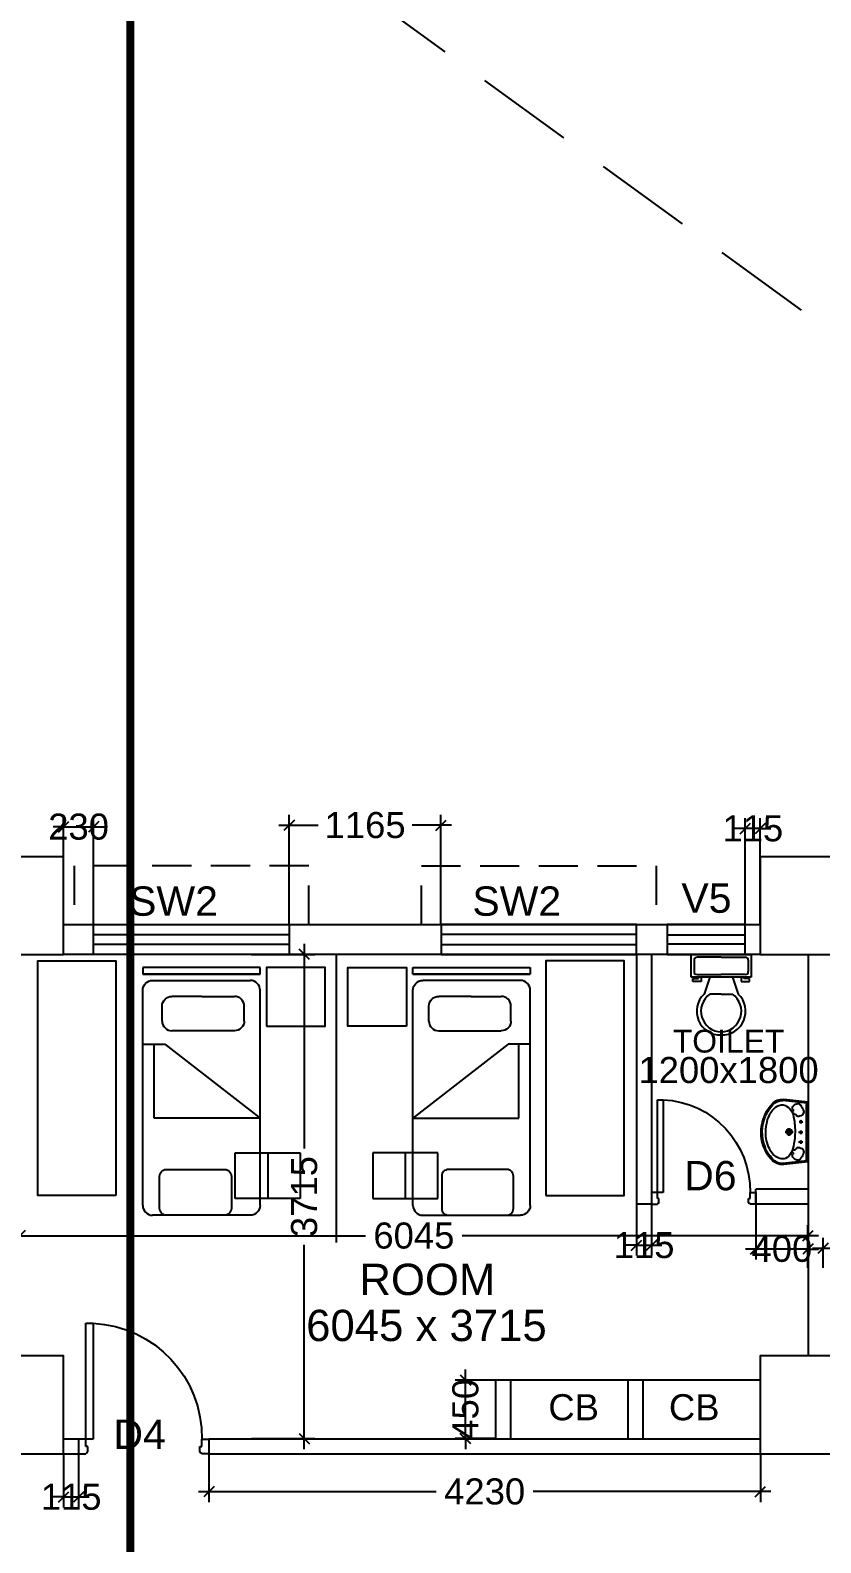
# Model space of a CAD drawing. Extents: x 7620542 to 7843793, y -6476226 to -6093835.
# Drawn here: x 7670015 to 7676079, y -6363213 to -6351610 of the extents above; entities that cross this region are included whole.
import ezdxf
from ezdxf.enums import TextEntityAlignment as Align

# ---------------------------------------------------------------- set-up
doc = ezdxf.new("R2010")
doc.units = 0
doc.header["$LTSCALE"] = 600
doc.header["$MEASUREMENT"] = 0
doc.header["$PDMODE"] = 35
for name, pattern in [('DASHED', [0.75, 0.5, -0.25]), ('HIDDEN', [0.375, 0.25, -0.125]), ('HIDDEN2', [0.1875, 0.125, -0.0625])]:
    doc.linetypes.add(name, pattern=pattern)
doc.layers.get('0').update_dxf_attribs({"linetype": 'CONTINUOUS'})
doc.layers.get('Defpoints').update_dxf_attribs({"linetype": 'CONTINUOUS'})
for name, color, linetype in [('Beds', 33, 'CONTINUOUS'), ('chajja', 7, 'CONTINUOUS'), ('Counter', 7, 'CONTINUOUS'), ('DOOR', 32, 'CONTINUOUS'), ('Duct', 8, 'CONTINUOUS'), ('FURN', 32, 'CONTINUOUS'), ('joinery', 7, 'CONTINUOUS'), ('LA-column', 3, 'CONTINUOUS'), ('Room Dim', 1, 'CONTINUOUS'), ('Sections', 10, 'CONTINUOUS'), ('TEXT', 6, 'CONTINUOUS'), ('Toi-Euip', 8, 'CONTINUOUS'), ('toi-fix', 46, 'CONTINUOUS'), ('Walls', 7, 'CONTINUOUS'), ('WIN', 151, 'CONTINUOUS'), ('Working Dim', 5, 'CONTINUOUS')]:
    doc.layers.add(name, color=color, linetype=linetype)
doc.styles.add('ari', font='arial.ttf')
doc.styles.add('ARIAL', font='arial.ttf')
doc.linetypes.add('ZIGZAG', pattern='A,0.0001,-0.2,[131,ltypeshp.shx,S=0.2,R=0,X=-0.2,Y=0],-0.4,[131,ltypeshp.shx,S=0.2,R=180,X=0.2,Y=0],-0.2', length=0.8001)
doc.dimstyles.new('int. dim', dxfattribs={"dimtxt": 450, "dimasz": 80, "dimexe": 80, "dimexo": 0, "dimgap": 70, "dimtad": 0, "dimdec": 0, "dimzin": 12, "dimdsep": 46, "dimtxsty": 'ari', "dimblk": 'OBLIQUE', "dimcen": 2, "dimdle": 80, "dimclrd": 256, "dimclre": 256, "dimclrt": 6, "dimadec": 0, "dimazin": 0, "dimtfac": 1, "dimtdec": 0, "dimtix": 1, "dimtmove": 2, "dimatfit": 3, "dimfxl": 1, "dimtolj": 1, "dimtzin": 0, "dimlwd": -1, "dimlwe": -1, "dimarcsym": 0})

# ---------------------------------------------------------------- blocks, each defined once
blk = doc.blocks.new('1000')
at = {"layer": 'DOOR'}
for p, q in [((0, -100), (0, 0)), ((0, 0), (50, 0)), ((50, -100), (0, -100)), ((50, 0), (50, -2)), ((63, -49), (50, -49)), ((50, -49), (50, -100)), ((50, -100), (50, -901)), ((100, -100), (50, -100)), ((63, -13), (61, -13)), ((63, -13), (63, -49)), ((100, -901), (100, -100)), ((837, -13), (837, -49)), ((837, -13), (839, -13)), ((837, -49), (850, -49)), ((850, 0), (850, -2)), ((900, 0), (850, 0)), ((850, -49), (850, -100)), ((850, -100), (900, -100)), ((900, -100), (900, 0)), ((50, -901), (100, -901))]:
    blk.add_line(p, q, dxfattribs=at)
for centre, major_axis, start_param, end_param in [((50, -13), (-7.95, 7.95), 3.926991, 5.497787), ((850, -13), (7.95, 7.95), 0.785398, 2.356194)]:
    blk.add_ellipse(centre, major_axis=major_axis, ratio=1, start_param=start_param, end_param=end_param, dxfattribs=at)
at = {"layer": 'DOOR', "color": 145}
blk.add_ellipse((64, -115), major_axis=(-520, 590), ratio=1, start_param=2.464943, end_param=4.009476, dxfattribs=at)
blk = doc.blocks.new('A$C1D410D94')
at = {"layer": 'Beds', "color": 8, "linetype": 'Continuous', "ltscale": 5}
for p, q in [((-1254, -462), (-1254, 438)), ((-1254, 438), (-1204, 438)), ((-1204, -462), (-1204, 438)), ((-1204, 438), (-1204, 438)), ((-1204, 438), (-1204, -462)), ((-1153, 377), (-1154, 363)), ((-1154, 363), (-1154, -387)), ((-1148, 392), (-1153, 377)), ((-1141, 404), (-1148, 392)), ((-1132, 416), (-1141, 404)), ((-1121, 425), (-1132, 416)), ((-1108, 432), (-1121, 425)), ((-1094, 436), (-1108, 432)), ((-1079, 438), (-1094, 436)), ((571, 438), (-1079, 438)), ((-666, 438), (-666, 269)), ((-98, 350), (-666, 350)), ((-98, -462), (-98, 350)), ((571, 438), (586, 436)), ((586, 436), (600, 432)), ((600, 432), (612, 425)), ((612, 425), (624, 416)), ((624, 416), (633, 404)), ((633, 404), (640, 392)), ((640, 392), (645, 377)), ((645, 377), (646, 363)), ((646, -387), (646, 363)), ((-1027, 243), (-1031, 229)), ((-1020, 256), (-1027, 243)), ((-1010, 267), (-1020, 256)), ((-999, 277), (-1010, 267)), ((-986, 284), (-999, 277)), ((-972, 288), (-986, 284)), ((-957, 289), (-972, 288)), ((-843, 289), (-957, 289)), ((-843, 289), (-829, 288)), ((-829, 288), (-814, 284)), ((-814, 284), (-802, 277)), ((-802, 277), (-790, 267)), ((-790, 267), (-781, 256)), ((-781, 256), (-774, 243)), ((-774, 243), (-770, 229)), ((-666, 269), (-98, -462)), ((-1031, 229), (-1032, 214)), ((-1032, -15), (-1032, 214)), ((-770, 229), (-768, 214)), ((-768, -265), (-768, 214)), ((-1032, -15), (-1032, -265)), ((-1031, -280), (-1032, -265)), ((-1027, -294), (-1031, -280)), ((-1020, -307), (-1027, -294)), ((-1010, -318), (-1020, -307)), ((-999, -328), (-1010, -318)), ((-986, -335), (-999, -328)), ((-972, -339), (-986, -335)), ((-957, -340), (-972, -339)), ((-843, -340), (-957, -340)), ((-843, -340), (-829, -339)), ((-829, -339), (-814, -335)), ((-814, -335), (-802, -328)), ((-802, -328), (-790, -318)), ((-790, -318), (-781, -307)), ((-781, -307), (-774, -294)), ((-774, -294), (-770, -280)), ((-770, -280), (-768, -265)), ((-1204, -462), (-1254, -462)), ((-1153, -402), (-1154, -387)), ((-1148, -416), (-1153, -402)), ((-1141, -429), (-1148, -416)), ((-1132, -440), (-1141, -429)), ((-1121, -449), (-1132, -440)), ((-1108, -457), (-1121, -449)), ((-1094, -461), (-1108, -457)), ((-1079, -462), (-1094, -461)), ((571, -462), (-1079, -462)), ((571, -462), (586, -461)), ((586, -461), (600, -456)), ((600, -456), (612, -449)), ((612, -449), (624, -440)), ((624, -440), (633, -429)), ((633, -429), (640, -416)), ((640, -416), (645, -402)), ((645, -402), (646, -387))]:
    blk.add_line(p, q, dxfattribs=at)
at = {"layer": 'Beds', "color": 8, "linetype": 'HIDDEN', "ltscale": 100}
blk.add_line((168, -521), (518, -521), dxfattribs=at)
at = {"layer": 'Beds', "color": 8}
blk.add_lwpolyline([(646, -192), (646, 258, 0.414214), (596, 308), (346, 308, 0.414214), (296, 258), (296, -192, 0.414214), (346, -242), (596, -242, 0.414214)], format="xyb", close=True, dxfattribs=at)
at = {"layer": 'Beds', "color": 8, "linetype": 'HIDDEN', "ltscale": 100}
blk.add_lwpolyline([(518, -771), (518, -271), (168, -271), (168, -771)], close=True, dxfattribs=at)
at = {"layer": 'Beds', "color": 8, "linetype": 'Continuous', "ltscale": 5}
blk.add_lwpolyline([(-804, -512), (-804, -962), (-1254, -962), (-1254, -512)], close=True, dxfattribs=at)
blk = doc.blocks.new('A$C1E9F72C1')
at = {"layer": 'Toi-Euip', "color": 8}
for p, q in [((-228, 0), (-249, -186)), ((-228, 0), (228, 0)), ((228, 0), (249, -186)), ((-221, -7), (-242, -193)), ((-213, -10), (209, -10)), ((-64, -55), (-90, -55)), ((-76, -73), (-76, -40)), ((12, -55), (-15, -55)), ((-1, -73), (-1, -40)), ((1, -175), (1, -113)), ((92, -55), (65, -55)), ((79, -67), (79, -40)), ((221, -6), (242, -193)), ((-30, -145), (31, -145))]:
    blk.add_line(p, q, dxfattribs=at)
for centre, radius in [((-76, -55), 6.49), ((-1, -55), 6.49), ((79, -55), 6.49), ((1, -145), 21.7), ((1, -145), 15.6), ((1, -145), 11)]:
    blk.add_circle(centre, radius, dxfattribs=at)
for centre, radius, start, end in [((-208, 15), 24.9, 216.2215, 258.8549), ((208, 16), 26, 271.4204, 321.2513), ((-196, -77), 20.9, 116.809, 207.5092), ((-160, -68), 57.4, 198.3504, 235.0331), ((-125, -156), 127, 109.5864, 129.4018), ((-182, -101), 18, 230.4642, 309.5358), ((-164, -121), 8.67, 53.8926, 133.9597), ((-152, -67), 34.3, 68.6439, 118.0808), ((-77, -276), 168, 94.0281, 120.4098), ((-163, -122), 8.8, 329.6713, 65.4896), ((-131, -108), 8.62, 142.6961, 276.8474), ((-168, -75), 49.6, 12.807, 54.9415), ((-115, -115), 27, 106.386, 151.7285), ((-150, -73), 32.2, 330.0791, 16.0346), ((35, -906), 808, 92.48, 98.7772), ((-3, -837), 738, 84.4518, 89.7569), ((46, -401), 299, 76.1733, 85.7679), ((102, -220), 111, 24.9779, 81.9798), ((152, -73), 32.2, 163.9654, 209.9209), ((170, -75), 49.6, 125.0585, 167.193), ((117, -115), 27, 28.2715, 73.614), ((135, -107), 7.45, 281.3197, 41.7016), ((154, -67), 34.3, 61.9192, 111.3561), ((164, -122), 7.8, 112.0693, 194.8477), ((166, -121), 8.67, 46.0403, 126.1074), ((127, -156), 127, 50.5982, 70.4136), ((184, -101), 18, 230.4642, 309.5358), ((163, -68), 57.4, 304.9669, 341.6496), ((198, -77), 20.9, 332.4908, 63.191), ((-166, -197), 84, 173.0041, 196.7608), ((-141, -199), 107, 191.4479, 227.66), ((-163, -200), 78.8, 174.8598, 213.2089), ((-110, -193), 95.5, 167.3454, 194.4146), ((-129, -205), 80.8, 113.6187, 156.307), ((-83, -175), 127, 199.3054, 242.2025), ((137, -201), 71.5, 327.5919, 23.2221), ((147, -198), 95.2, 311.9105, 2.7762), ((150, -200), 100, 311.3831, 7.6058), ((-120, -183), 124, 208.7854, 238.1585), ((-16, -67), 289, 226.8801, 256.3199), ((-54, -136), 202, 229.3146, 253.0106), ((-13, -73), 250, 238.9436, 269.4813), ((0, -46), 305, 248.1503, 293.8049), ((-4, -83), 277, 253.1484, 282.8609), ((5, -23), 300, 266.1546, 294.5893), ((11, -60), 296, 278.977, 313.6155), ((18, -68), 278, 292.3326, 313.7827), ((77, -165), 141, 291.6868, 328.1397)]:
    blk.add_arc(centre, radius, start, end, dxfattribs=at)
blk = doc.blocks.new('_Oblique')
at = {"color": 0, "linetype": 'ByBlock', "lineweight": -2}
blk.add_line((-0.5, -0.5), (0.5, 0.5), dxfattribs=at)
blk = doc.blocks.new('*D244')
at = {"layer": 'Defpoints', "color": 0, "transparency": 16777216}
for p in [(7675981, -6360858), (7669936, -6361104, -3), (7675981, -6361104, -3)]:
    blk.add_point(p, dxfattribs=at)
at = {"layer": 'Working Dim', "transparency": 16777216}
for p, q in [((7669936, -6361104), (7669936, -6360778)), ((7675981, -6361104), (7675981, -6360778)), ((7669856, -6360858), (7672588, -6360858)), ((7676061, -6360858), (7673328, -6360858))]:
    blk.add_line(p, q, dxfattribs=at)
at = {"layer": 'Working Dim', "transparency": 16777216, "xscale": 80, "yscale": 80, "zscale": 80, "rotation": 180}
blk.add_blockref('_Oblique', (7669936, -6360858), dxfattribs=at)
at = {"layer": 'Working Dim', "transparency": 16777216, "xscale": 80, "yscale": 80, "zscale": 80}
blk.add_blockref('_Oblique', (7675981, -6360858), dxfattribs=at)
at = {"layer": 'Working Dim', "color": 6, "transparency": 16777216, "insert": (7672958, -6360858), "char_height": 200, "attachment_point": 5, "style": 'ari'}
blk.add_mtext('\\A1;6045', dxfattribs=at)
blk = doc.blocks.new('*D245')
at = {"layer": 'Defpoints', "color": 0, "transparency": 16777216}
for p in [(7671713, -6358700), (7672117, -6358700), (7671713, -6362415, -3)]:
    blk.add_point(p, dxfattribs=at)
at = {"layer": 'Working Dim', "transparency": 16777216}
for p, q in [((7672117, -6358620), (7672117, -6360189)), ((7671713, -6358700), (7672197, -6358700)), ((7672117, -6362495), (7672117, -6360927)), ((7671713, -6362415), (7672197, -6362415))]:
    blk.add_line(p, q, dxfattribs=at)
at = {"layer": 'Working Dim', "transparency": 16777216, "xscale": 80, "yscale": 80, "zscale": 80}
for p, rotation in [((7672117, -6358700), 90), ((7672117, -6362415), 270)]:
    blk.add_blockref('_Oblique', p, dxfattribs=dict(at, rotation=rotation))
at = {"layer": 'Working Dim', "color": 6, "transparency": 16777216, "insert": (7672117, -6360558), "char_height": 200, "attachment_point": 5, "rotation": 90, "style": 'ari'}
blk.add_mtext('\\A1;3715', dxfattribs=at)
blk = doc.blocks.new('*D246')
at = {"layer": 'Defpoints', "color": 0, "transparency": 16777216}
for p in [(7682227, -6360954), (7676097, -6361104, -3), (7682227, -6361188)]:
    blk.add_point(p, dxfattribs=at)
at = {"layer": 'Working Dim', "transparency": 16777216}
for p, q in [((7676017, -6360954), (7678793, -6360954)), ((7676097, -6361104), (7676097, -6360874)), ((7682307, -6360954), (7679531, -6360954)), ((7682227, -6361188), (7682227, -6360874))]:
    blk.add_line(p, q, dxfattribs=at)
at = {"layer": 'Working Dim', "transparency": 16777216, "xscale": 80, "yscale": 80, "zscale": 80, "rotation": 180}
blk.add_blockref('_Oblique', (7676097, -6360954), dxfattribs=at)
at = {"layer": 'Working Dim', "transparency": 16777216, "xscale": 80, "yscale": 80, "zscale": 80}
blk.add_blockref('_Oblique', (7682227, -6360954), dxfattribs=at)
at = {"layer": 'Working Dim', "color": 6, "transparency": 16777216, "insert": (7679162, -6360954), "char_height": 200, "attachment_point": 5, "style": 'ari'}
blk.add_mtext('\\A1;6130', dxfattribs=at)
blk = doc.blocks.new('*D436')
at = {"layer": 'Defpoints', "color": 0, "transparency": 16777216}
for p in [(7670271, -6362530, -3), (7670386, -6362530, -3), (7670386, -6362862)]:
    blk.add_point(p, dxfattribs=at)
at = {"layer": 'Working Dim', "transparency": 16777216}
for p, q in [((7670271, -6362530), (7670271, -6362942)), ((7670386, -6362530), (7670386, -6362942)), ((7670271, -6362862), (7670191, -6362862)), ((7670271, -6362862), (7670386, -6362862)), ((7670386, -6362862), (7670466, -6362862))]:
    blk.add_line(p, q, dxfattribs=at)
at = {"layer": 'Working Dim', "transparency": 16777216, "xscale": 80, "yscale": 80, "zscale": 80}
blk.add_blockref('_Oblique', (7670271, -6362862), dxfattribs=at)
at = {"layer": 'Working Dim', "transparency": 16777216, "xscale": 80, "yscale": 80, "zscale": 80, "rotation": 180}
blk.add_blockref('_Oblique', (7670386, -6362862), dxfattribs=at)
at = {"layer": 'Working Dim', "color": 6, "transparency": 16777216, "insert": (7670329, -6362862), "char_height": 200, "attachment_point": 5, "style": 'ari'}
blk.add_mtext('\\A1;115', dxfattribs=at)
blk = doc.blocks.new('*D437')
at = {"layer": 'Defpoints', "color": 0, "transparency": 16777216}
for p in [(7671386, -6362530, -3), (7675616, -6362530, -3), (7675616, -6362821)]:
    blk.add_point(p, dxfattribs=at)
at = {"layer": 'Working Dim', "transparency": 16777216}
for p, q in [((7671386, -6362530), (7671386, -6362901)), ((7675616, -6362530), (7675616, -6362901)), ((7671306, -6362821), (7673129, -6362821)), ((7675696, -6362821), (7673873, -6362821))]:
    blk.add_line(p, q, dxfattribs=at)
at = {"layer": 'Working Dim', "transparency": 16777216, "xscale": 80, "yscale": 80, "zscale": 80, "rotation": 180}
blk.add_blockref('_Oblique', (7671386, -6362821), dxfattribs=at)
at = {"layer": 'Working Dim', "transparency": 16777216, "xscale": 80, "yscale": 80, "zscale": 80}
blk.add_blockref('_Oblique', (7675616, -6362821), dxfattribs=at)
at = {"layer": 'Working Dim', "color": 6, "transparency": 16777216, "insert": (7673501, -6362821), "char_height": 200, "attachment_point": 5, "style": 'ari'}
blk.add_mtext('\\A1;4230', dxfattribs=at)
blk = doc.blocks.new('*D1800')
at = {"layer": 'Defpoints', "color": 0, "transparency": 16777216}
for p in [(7670501, -6357721), (7670271, -6358470, -5), (7670501, -6358470)]:
    blk.add_point(p, dxfattribs=at)
at = {"layer": 'Working Dim', "transparency": 16777216}
for p, q in [((7670271, -6358470), (7670271, -6357641)), ((7670501, -6358470), (7670501, -6357641)), ((7670271, -6357721), (7670191, -6357721)), ((7670271, -6357721), (7670501, -6357721)), ((7670501, -6357721), (7670581, -6357721))]:
    blk.add_line(p, q, dxfattribs=at)
at = {"layer": 'Working Dim', "transparency": 16777216, "xscale": 80, "yscale": 80, "zscale": 80}
blk.add_blockref('_Oblique', (7670271, -6357721), dxfattribs=at)
at = {"layer": 'Working Dim', "transparency": 16777216, "xscale": 80, "yscale": 80, "zscale": 80, "rotation": 180}
blk.add_blockref('_Oblique', (7670501, -6357721), dxfattribs=at)
at = {"layer": 'Working Dim', "color": 6, "transparency": 16777216, "insert": (7670386, -6357721), "char_height": 200, "attachment_point": 5, "style": 'ari'}
blk.add_mtext('\\A1;230', dxfattribs=at)
blk = doc.blocks.new('*D1801')
at = {"layer": 'Defpoints', "color": 0, "transparency": 16777216}
for p in [(7673166, -6357709), (7672001, -6358470), (7673166, -6358470)]:
    blk.add_point(p, dxfattribs=at)
at = {"layer": 'Working Dim', "transparency": 16777216}
for p, q in [((7671921, -6357709), (7672224, -6357709)), ((7672001, -6358470), (7672001, -6357629)), ((7673246, -6357709), (7672944, -6357709)), ((7673166, -6358470), (7673166, -6357629))]:
    blk.add_line(p, q, dxfattribs=at)
at = {"layer": 'Working Dim', "transparency": 16777216, "xscale": 80, "yscale": 80, "zscale": 80, "rotation": 180}
blk.add_blockref('_Oblique', (7672001, -6357709), dxfattribs=at)
at = {"layer": 'Working Dim', "transparency": 16777216, "xscale": 80, "yscale": 80, "zscale": 80}
blk.add_blockref('_Oblique', (7673166, -6357709), dxfattribs=at)
at = {"layer": 'Working Dim', "color": 6, "transparency": 16777216, "insert": (7672584, -6357709), "char_height": 200, "attachment_point": 5, "style": 'ari'}
blk.add_mtext('\\A1;1165', dxfattribs=at)
blk = doc.blocks.new('*D1802')
at = {"layer": 'Defpoints', "color": 0, "transparency": 16777216}
for p in [(7675500, -6357734), (7675500, -6358470), (7675615, -6358470)]:
    blk.add_point(p, dxfattribs=at)
at = {"layer": 'Working Dim', "transparency": 16777216}
for p, q in [((7675500, -6358470), (7675500, -6357654)), ((7675615, -6358470), (7675615, -6357654)), ((7675500, -6357734), (7675420, -6357734)), ((7675615, -6357734), (7675500, -6357734)), ((7675615, -6357734), (7675695, -6357734))]:
    blk.add_line(p, q, dxfattribs=at)
at = {"layer": 'Working Dim', "transparency": 16777216, "xscale": 80, "yscale": 80, "zscale": 80}
blk.add_blockref('_Oblique', (7675500, -6357734), dxfattribs=at)
at = {"layer": 'Working Dim', "transparency": 16777216, "xscale": 80, "yscale": 80, "zscale": 80, "rotation": 180}
blk.add_blockref('_Oblique', (7675615, -6357734), dxfattribs=at)
at = {"layer": 'Working Dim', "color": 6, "transparency": 16777216, "insert": (7675558, -6357734), "char_height": 200, "attachment_point": 5, "style": 'ari'}
blk.add_mtext('\\A1;115', dxfattribs=at)
blk = doc.blocks.new('*D1806')
at = {"layer": 'Defpoints', "color": 0, "transparency": 16777216}
for p in [(7674666, -6360615), (7674781, -6360615), (7674781, -6360931)]:
    blk.add_point(p, dxfattribs=at)
at = {"layer": 'Working Dim', "transparency": 16777216}
for p, q in [((7674666, -6360615), (7674666, -6361011)), ((7674781, -6360615), (7674781, -6361011)), ((7674666, -6360931), (7674586, -6360931)), ((7674666, -6360931), (7674781, -6360931)), ((7674781, -6360931), (7674861, -6360931))]:
    blk.add_line(p, q, dxfattribs=at)
at = {"layer": 'Working Dim', "transparency": 16777216, "xscale": 80, "yscale": 80, "zscale": 80}
blk.add_blockref('_Oblique', (7674666, -6360931), dxfattribs=at)
at = {"layer": 'Working Dim', "transparency": 16777216, "xscale": 80, "yscale": 80, "zscale": 80, "rotation": 180}
blk.add_blockref('_Oblique', (7674781, -6360931), dxfattribs=at)
at = {"layer": 'Working Dim', "color": 6, "transparency": 16777216, "insert": (7674724, -6360931), "char_height": 200, "attachment_point": 5, "style": 'ari'}
blk.add_mtext('\\A1;115', dxfattribs=at)
blk = doc.blocks.new('*D1807')
at = {"layer": 'Defpoints', "color": 0, "transparency": 16777216}
for p in [(7675581, -6360615), (7675982, -6360615), (7675581, -6360960)]:
    blk.add_point(p, dxfattribs=at)
at = {"layer": 'Working Dim', "transparency": 16777216}
for p, q in [((7675581, -6360615), (7675581, -6361040)), ((7675982, -6360615), (7675982, -6361040)), ((7675581, -6360960), (7675501, -6360960)), ((7675982, -6360960), (7675581, -6360960)), ((7675982, -6360960), (7676062, -6360960))]:
    blk.add_line(p, q, dxfattribs=at)
at = {"layer": 'Working Dim', "transparency": 16777216, "xscale": 80, "yscale": 80, "zscale": 80}
blk.add_blockref('_Oblique', (7675581, -6360960), dxfattribs=at)
at = {"layer": 'Working Dim', "transparency": 16777216, "xscale": 80, "yscale": 80, "zscale": 80, "rotation": 180}
blk.add_blockref('_Oblique', (7675982, -6360960), dxfattribs=at)
at = {"layer": 'Working Dim', "color": 6, "transparency": 16777216, "insert": (7675781, -6360960), "char_height": 200, "attachment_point": 5, "style": 'ari'}
blk.add_mtext('\\A1;400', dxfattribs=at)
blk = doc.blocks.new('A$C70ED7303')
at = {"layer": 'toi-fix', "color": 8}
for p, q in [((0, 0), (229, 0)), ((229, 0), (229, -174)), ((-229, 0), (0, 0)), ((-229, -174), (-229, 0)), ((-207, -44), (-207, -131)), ((0, -22), (-185, -22)), ((0, -22), (185, -22)), ((207, -44), (207, -131)), ((229, -174), (-229, -174)), ((-218, -207), (-218, -185)), ((-218, -185), (-174, -185)), ((-153, -207), (-218, -207)), ((-185, -153), (0, -153)), ((-174, -185), (-174, -174)), ((-153, -174), (-153, -207)), ((-87, -174), (-131, -305)), ((185, -153), (0, -153)), ((87, -174), (131, -305)), ((153, -174), (153, -207)), ((153, -207), (218, -207)), ((174, -185), (174, -174)), ((218, -185), (174, -185)), ((218, -207), (218, -185)), ((0, -305), (-87, -305)), ((0, -305), (87, -305))]:
    blk.add_line(p, q, dxfattribs=at)
for centre, major_axis, start_param, end_param in [((-188, -41), (13.6, -13.6), 2.214297, 4.068888), ((188, -41), (13.6, -13.6), 0.643501, 2.498091), ((-188, -134), (-13.6, -13.6), 5.35589, 7.21048), ((188, -134), (-13.6, -13.6), 0.643501, 2.498091), ((-7, -436), (-128, -128), 4.686239, 7.105146), ((5, -435), (-113, -113), 4.541602, 7.039318), ((7, -436), (56, -172), -0.351019, 2.067888), ((-5, -435), (-113, -113), 0.814663, 3.31238)]:
    blk.add_ellipse(centre, major_axis=major_axis, ratio=1, start_param=start_param, end_param=end_param, dxfattribs=at)
blk = doc.blocks.new('*D2155')
at = {"layer": 'Defpoints', "color": 0, "transparency": 16777216}
for p in [(7673354, -6361965), (7673585, -6361965), (7673585, -6362415)]:
    blk.add_point(p, dxfattribs=at)
at = {"layer": 'Working Dim', "transparency": 16777216}
for p, q in [((7673354, -6361965), (7673354, -6361885)), ((7673585, -6361965), (7673274, -6361965)), ((7673354, -6362415), (7673354, -6361965)), ((7673585, -6362415), (7673274, -6362415)), ((7673354, -6362415), (7673354, -6362495))]:
    blk.add_line(p, q, dxfattribs=at)
at = {"layer": 'Working Dim', "transparency": 16777216, "xscale": 80, "yscale": 80, "zscale": 80}
for p, rotation in [((7673354, -6361965), 270), ((7673354, -6362415), 90)]:
    blk.add_blockref('_Oblique', p, dxfattribs=dict(at, rotation=rotation))
at = {"layer": 'Working Dim', "color": 6, "transparency": 16777216, "insert": (7673354, -6362190), "char_height": 200, "attachment_point": 5, "rotation": 90, "style": 'ari'}
blk.add_mtext('\\A1;450', dxfattribs=at)

msp = doc.modelspace()

# ---------------------------------------------------------------- linework, layer by layer
at = {"layer": 'chajja', "color": 7, "linetype": 'DASHED', "elevation": -14.83}
for points in [[(7672150.962, -6358470.454), (7672150.962, -6358020.454), (7670350.962, -6358020.454), (7670350.962, -6358470.454)], [(7673016.113, -6358470.454), (7673016.113, -6358020.454), (7674816.113, -6358020.454), (7674816.113, -6358470.454)]]:
    msp.add_lwpolyline(points, dxfattribs=at)
at = {"layer": 'Duct', "color": 8, "linetype": 'HIDDEN2', "ltscale": 10}
msp.add_line((7658018.551, -6340765.289, -14.83), (7681709.053, -6357950.454, -14.83), dxfattribs=at)
at = {"layer": 'FURN', "linetype": 'ZIGZAG', "ltscale": 8}
msp.add_line((7672364.584, -6360910.482, -14.83), (7672364.584, -6358700.482, -14.83), dxfattribs=at)
at = {"layer": 'FURN', "ltscale": 0.1, "elevation": -14.83}
for points in [[(7670672.225, -6360550.471), (7670072.225, -6360550.471), (7670072.225, -6358750.471), (7670672.225, -6358750.471)], [(7673969.944, -6360550.471), (7674569.944, -6360550.471), (7674569.944, -6358750.471), (7673969.944, -6358750.471)]]:
    msp.add_lwpolyline(points, close=True, dxfattribs=at)
at = {"layer": 'LA-column', "color": 2, "elevation": -19.962}
for points in [[(7669521.052, -6358700.454), (7670271.052, -6358700.454), (7670271.052, -6357950.454), (7669521.052, -6357950.454)], [(7675615.053, -6358700.454), (7676365.053, -6358700.454), (7676365.053, -6357950.454), (7675615.053, -6357950.454)], [(7669521.052, -6362530.451), (7670271.052, -6362530.451), (7670271.052, -6361780.451), (7669521.052, -6361780.451)], [(7675615.053, -6362530.451), (7676365.053, -6362530.451), (7676365.053, -6361780.451), (7675615.053, -6361780.451)]]:
    msp.add_lwpolyline(points, close=True, dxfattribs=at)
at = {"layer": 'Sections', "linetype": 'DASHED', "lineweight": 0, "ltscale": 2, "const_width": 60, "elevation": -14.83, "flags": 128}
msp.add_lwpolyline([(7670782.853, -6460853.906), (7671915.506, -6461401.774), (7670782.853, -6461401.774), (7670782.853, -6331751.836), (7671915.506, -6331751.836), (7670782.853, -6332299.705)], dxfattribs=at)
at = {"layer": 'Walls', "linetype": 'Continuous'}
for p, q in [((7670270.962, -6358470.454, -14.83), (7675615.053, -6358470.454, -14.83)), ((7675615.053, -6358700.454, -14.83), (7670270.962, -6358700.454, -14.83)), ((7674666.113, -6358700.48, -14.83), (7674666.113, -6360615.48, -14.83)), ((7674781.113, -6358700.48, -14.83), (7674781.113, -6360615.48, -14.83)), ((7675981.559, -6360500.48, -14.83), (7675581.113, -6360500.48, -14.83)), ((7675581.113, -6360615.48, -14.83), (7675581.113, -6360500.48, -14.83)), ((7674781.113, -6360615.48, -14.83), (7674666.113, -6360615.48, -14.83)), ((7675981.559, -6360615.48, -14.83), (7675581.114, -6360615.48, -14.83)), ((7670271.051, -6362415.484, -14.83), (7670386.051, -6362415.484, -14.83)), ((7670386.051, -6362415.484, -14.83), (7670386.051, -6362530.484, -14.83)), ((7671386.051, -6362415.484, -14.83), (7675615.052, -6362415.482, -14.83)), ((7671386.051, -6362415.484, -14.83), (7671386.051, -6362530.484, -14.83)), ((7670271.051, -6362530.484, -14.83), (7670386.051, -6362530.484, -14.83)), ((7671386.051, -6362530.484, -14.83), (7675615.052, -6362530.482, -14.83))]:
    msp.add_line(p, q, dxfattribs=at)
at = {"layer": 'Walls', "elevation": -14.83, "flags": 128}
msp.add_lwpolyline([(7675981.56, -6358700.434), (7675981.559, -6361780.484)], dxfattribs=at)
at = {"layer": 'Walls', "linetype": 'Continuous', "elevation": -9.699}
msp.add_lwpolyline([(7675615.052, -6361965.482), (7673584.573, -6361965.482)], dxfattribs=at)
at = {"layer": 'WIN', "linetype": 'Continuous', "elevation": -14.83}
for points in [[(7672000.962, -6358470.454), (7672000.962, -6358700.454), (7670500.962, -6358700.454), (7670500.962, -6358470.454)], [(7673166.113, -6358470.454), (7673166.113, -6358700.454), (7674666.113, -6358700.454), (7674666.113, -6358470.454)], [(7674900.053, -6358700.431), (7675500.053, -6358700.431), (7675500.053, -6358470.431), (7674900.053, -6358470.431)], [(7672000.962, -6358547.454), (7672000.962, -6358623.454), (7670500.962, -6358623.454), (7670500.962, -6358547.454)], [(7673166.113, -6358547.454), (7673166.113, -6358623.454), (7674666.113, -6358623.454), (7674666.113, -6358547.454)], [(7674900.053, -6358619.09), (7675500.053, -6358619.09), (7675500.053, -6358551.772), (7674900.053, -6358551.772)]]:
    msp.add_lwpolyline(points, close=True, dxfattribs=at)
at = {"layer": 'Working Dim', "color": 7}
for p, q in [((7673584.573, -6361965.482, -9.699), (7673584.573, -6362415.482, -9.699)), ((7673699.573, -6361965.482, -9.699), (7673699.573, -6362415.482, -9.699)), ((7674599.573, -6361965.482, -9.699), (7674599.573, -6362415.482, -9.699)), ((7674714.573, -6361965.482, -9.699), (7674714.573, -6362415.482, -9.699))]:
    msp.add_line(p, q, dxfattribs=at)

# ---------------------------------------------------------------- block references
at = {"layer": 'Beds', "xscale": -1, "rotation": 90}
msp.add_blockref('A$C1D410D94', (7671315.929, -6360054.394, -14.83), dxfattribs=at)
at = {"layer": 'Beds', "rotation": 270}
msp.add_blockref('A$C1D410D94', (7673413.238, -6360054.394, -14.83), dxfattribs=at)
at = {"layer": 'DOOR', "linetype": 'Continuous'}
for p, xscale, yscale, zscale, rotation in [((7674781.113, -6360615.48, -14.83), -0.8888888861984247, 0.8888888880610466, 0.888888888888884, 179.9999869132508), ((7670386.051, -6362530.484, -14.83), -1.111111128702789, 1.111111129634082, 1.111111129415594, 179.9999867451644)]:
    msp.add_blockref('1000', p, dxfattribs=dict(at, xscale=xscale, yscale=yscale, zscale=zscale, rotation=rotation))
at = {"layer": 'Toi-Euip', "xscale": -1, "rotation": 270}
msp.add_blockref('A$C1E9F72C1', (7675981.03, -6360062.821, -14.83), dxfattribs=at)
at = {"layer": 'toi-fix', "linetype": 'Continuous', "rotation": 359.9999869265911}
msp.add_blockref('A$C70ED7303', (7675315.211, -6358700.452, -14.827), dxfattribs=at)

# ---------------------------------------------------------------- texts
at = {"layer": 'Counter', "color": 10, "style": 'ARIAL'}
for p in [(7674183.684, -6362273.875, -14.83), (7675108.328, -6362273.875, -14.83)]:
    msp.add_text('CB', height=200, dxfattribs=at).set_placement(p, align=Align.CENTER)
at = {"layer": 'joinery', "style": 'ari'}
for s, p in [('V5', (7675202.25, -6358380.645, -14.83)), ('SW2', (7671114.172, -6358403.561, -14.83)), ('SW2', (7673747.503, -6358403.561, -14.83)), ('D6', (7675232.349, -6360509.45, -14.83)), ('D4', (7670854.357, -6362493.94, -14.83))]:
    msp.add_text(s, height=225, dxfattribs=at).set_placement(p, align=Align.CENTER)
at = {"layer": 'Room Dim', "style": 'ARIAL'}
for s, height, p in [('1200x1800', 200, (7675371.883, -6359686.968, -14.83)), ('6045 x 3715', 240, (7673054.396, -6361666.315, -14.83))]:
    msp.add_text(s, height=height, dxfattribs=at).set_placement(p, align=Align.CENTER)
at = {"layer": 'TEXT', "color": 7, "style": 'ARIAL'}
for s, height, p in [('TOILET', 174.96, (7675371.883, -6359452.968, -14.83)), ('ROOM', 240, (7673061.458, -6361313.003, -14.83))]:
    msp.add_text(s, height=height, dxfattribs=at).set_placement(p, align=Align.CENTER)

# ---------------------------------------------------------------- dimensions: what is measured, and where the dimension line sits
at = {"layer": 'Working Dim'}
for base, p1, p2, override, picture, middle in [((7670500.962, -6357720.932, -14.83), (7670271.052, -6358470.454, -19.962), (7670500.962, -6358470.454, -14.83), {"dimtxt": 200, "dimarcsym": 1}, '*D1800', (7670386.007, -6357720.932, -14.83)), ((7673166.113, -6357709.007, -14.83), (7672000.962, -6358470.454, -14.83), (7673166.113, -6358470.454, -14.83), {"dimtxt": 200, "dimarcsym": 1}, '*D1801', (7672583.538, -6357709.007, -14.83)), ((7675500.053, -6357733.955, -14.83), (7675615.053, -6358470.454, -14.83), (7675500.053, -6358470.431, -14.83), {"dimtxt": 200, "dimarcsym": 1}, '*D1802', (7675557.553, -6357733.955, -14.83)), ((7675980.55922, -6360858.07968, -14.83049), (7669936.05917, -6361103.98441, -17.57185), (7675980.55922, -6361103.9863, -17.57185), {"dimtxt": 200}, '*D244', (7672958.3092, -6360858.07968, -14.83049)), ((7674781.113, -6360930.606, -14.83), (7674666.113, -6360615.48, -14.83), (7674781.113, -6360615.478, -14.83), {"dimtxt": 200, "dimarcsym": 1}, '*D1806', (7674723.613, -6360930.606, -14.83)), ((7675581.114, -6360959.828, -14.83), (7675981.559, -6360615.48, -14.83), (7675581.114, -6360615.48, -14.83), {"dimtxt": 200, "dimarcsym": 1}, '*D1807', (7675781.337, -6360959.828, -14.83)), ((7682227.053, -6360954.428, -14.83), (7676096.56, -6361103.986, -17.572), (7682227.053, -6361188.058, -14.83), {"dimtxt": 200}, '*D246', (7679161.806, -6360954.428, -14.83)), ((7670386.051, -6362861.695, -14.83), (7670271.051, -6362530.484, -17.572), (7670386.051, -6362530.484, -17.572), {"dimtxt": 200}, '*D436', (7670328.551, -6362861.695, -14.83)), ((7675616.052, -6362821.358, -14.83), (7671386.051, -6362530.484, -17.572), (7675616.052, -6362530.482, -17.572), {"dimtxt": 200}, '*D437', (7673501.052, -6362821.358, -14.83))]:
    dim = msp.add_linear_dim(base=base, p1=p1, p2=p2, dimstyle='int. dim', override=override, dxfattribs=at)
    dim.commit()
    dim.dimension.update_dxf_attribs({"geometry": picture, "text_midpoint": middle})
dim = msp.add_linear_dim(base=(7672117.182, -6358700.454, -14.83), p1=(7671712.675, -6362415.484, -17.572), p2=(7671712.675, -6358700.454, -14.83), angle=90, dimstyle='int. dim', override={"dimtxt": 200}, dxfattribs=at)
dim.commit()
dim.dimension.update_dxf_attribs({"geometry": '*D245', "text_midpoint": (7672117.182, -6360557.969, -14.83)})
at = {"layer": 'Working Dim', "color": 7}
dim = msp.add_linear_dim(base=(7673354.076, -6361965.482, -9.699), p1=(7673584.573, -6362415.482, -9.699), p2=(7673584.573, -6361965.482, -9.699), angle=90, dimstyle='int. dim', override={"dimtxt": 200, "dimarcsym": 1}, dxfattribs=at)
dim.commit()
dim.dimension.update_dxf_attribs({"geometry": '*D2155', "text_midpoint": (7673354.076, -6362190.482, -9.699)})

doc.saveas('drawing.dxf')
